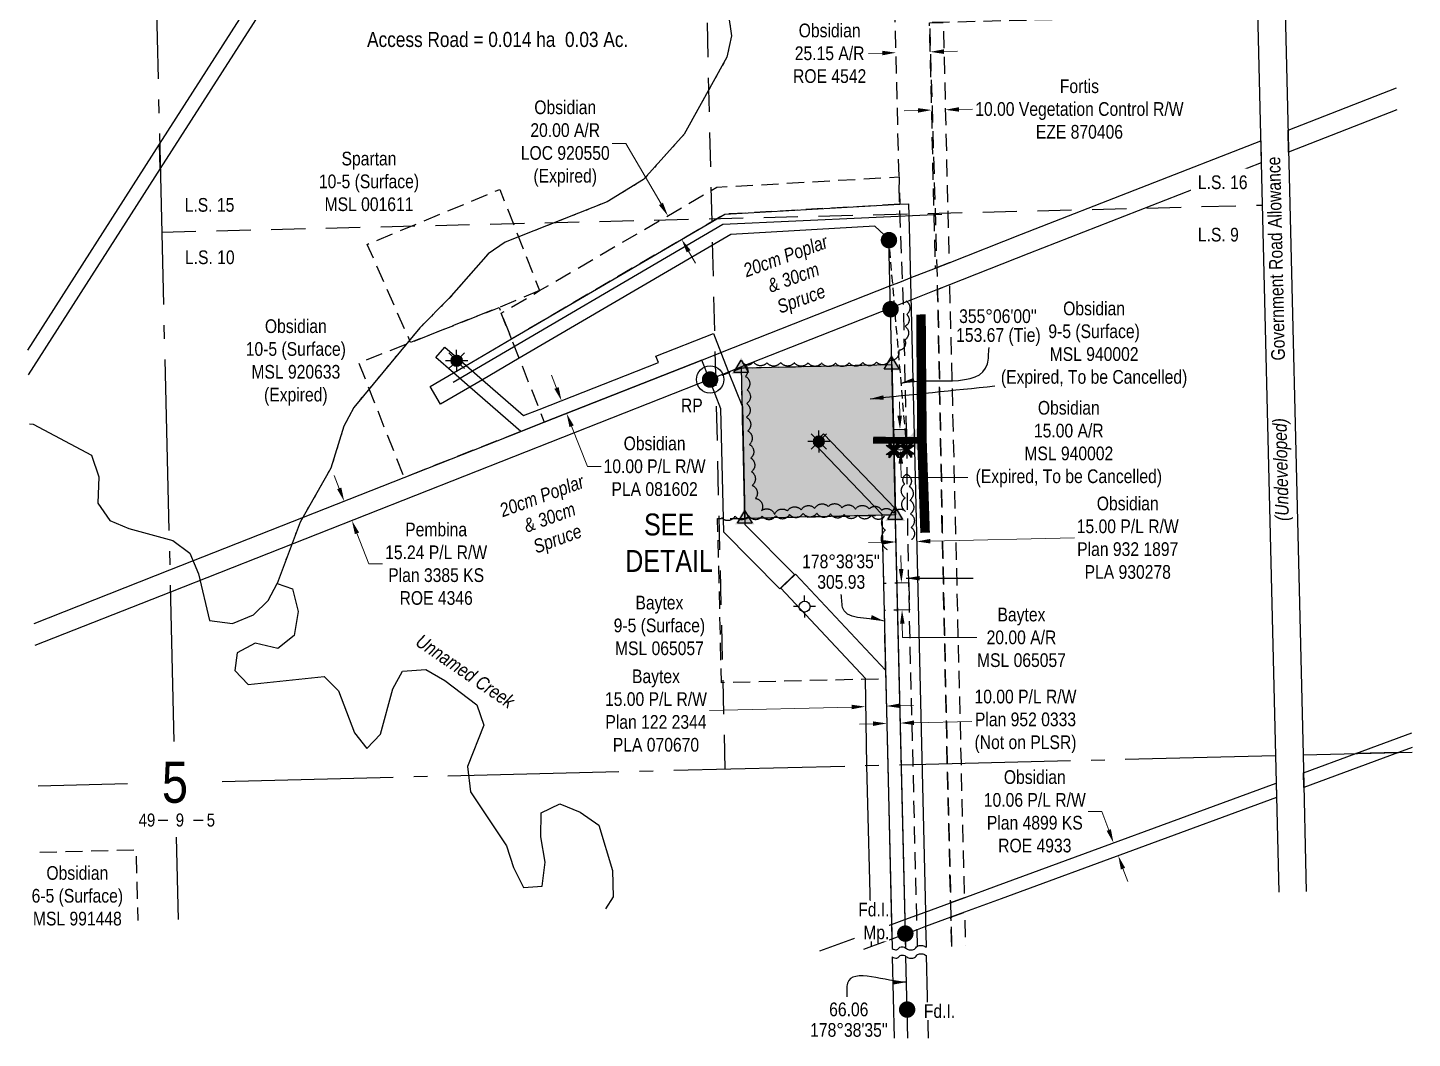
# Model space of a CAD drawing. Extents: x 613453 to 615698, y 5894735 to 5897268.
# Drawn here: x 614687 to 615698, y 5895682 to 5896420 of the extents above; entities that cross this region are included whole.
import ezdxf
from ezdxf.enums import TextEntityAlignment as Align

# ---------------------------------------------------------------- set-up
doc = ezdxf.new("R2010")
doc.units = 0
doc.header["$LTSCALE"] = 5
doc.header["$PDMODE"] = 34
doc.header["$PDSIZE"] = 0.03
for name, pattern in [('0', [1, 1, 0]), ('foc-ACCESSROAD', [3.75, 2.5, -1.25]), ('foc-FLOWLINE', [3.75, 2.5, -1.25]), ('foc-LSD', [8, 5, -3]), ('foc-QUARTERLINE', [33, 25, -3, 2, -3]), ('foc-TIELINE', [1.875, 1.25, -0.625]), ('foc-WHEELTRACKS', [2, 0.4, -1.6])]:
    doc.linetypes.add(name, pattern=pattern)
doc.layers.get('Defpoints').update_dxf_attribs({"color": 9})
for name, color, linetype in [('10', 1, 'Continuous'), ('35', 37, 'Continuous'), ('9', 3, 'Continuous'), ('AS-POWER', 104, 'foc-POWER'), ('AS-ROADS', 254, 'Continuous'), ('C-AR', 13, 'foc-ACCESSROAD'), ('C-RW', 13, 'Continuous'), ('C-WS', 13, 'foc-ACCESSROAD'), ('C-WS-S', 8, 'Continuous'), ('DETAIL-T', 7, 'Continuous'), ('F-EZE', 190, 'foc-FLOWLINE'), ('F-RW', 190, 'Continuous'), ('F-WS', 190, 'foc-ACCESSROAD'), ('F-WS-S', 8, 'Continuous'), ('L-AREAREQUIRED', 7, 'Continuous'), ('L-BD', 7, 'Continuous'), ('L-MON', 1, 'Continuous'), ('L-QSEC', 8, 'foc-QUARTERLINE'), ('L-ROAD-T', 7, 'Continuous'), ('L-SEC', 7, 'Continuous'), ('L-SECLBL', 7, 'Continuous'), ('L-SECTION-LSD', 7, 'foc-LSD'), ('L-TIE', 7, 'foc-TIELINE'), ('P-PROPOSED', 10, 'Continuous'), ('P-PROPOSED-H', 21, 'Continuous'), ('T-BUSH', 110, '0'), ('T-BUSH-T', 110, 'Continuous'), ('T-WATER', 160, 'Continuous'), ('T-WATER-P3', 160, 'foc-WHEELTRACKS')]:
    doc.layers.add(name, color=color, linetype=linetype)
for name, color, linetype, lineweight in [('C-AR-T', 13, 'Continuous', 9), ('C-RW-T', 13, 'Continuous', 9), ('C-WS-T', 13, 'Continuous', 9), ('F-AR-T', 190, 'Continuous', 9), ('F-EZE-T', 190, 'Continuous', 9), ('F-RW-T', 190, 'Continuous', 9), ('F-WS-T', 190, 'Continuous', 9), ('T-TEXT', 48, 'Continuous', 18)]:
    doc.layers.add(name, color=color, linetype=linetype, lineweight=lineweight)
doc.styles.add('100L', font='ARIALN.TTF', dxfattribs={"height": 11})
doc.styles.add('80', font='ARIALN.TTF', dxfattribs={"height": 10})
doc.styles.add('80CG', font='ARIALN.TTF', dxfattribs={"height": 10})
doc.styles.add('80L', font='ARIALN.TTF', dxfattribs={"height": 10})
doc.styles.add('80LS', font='ARIALNI.TTF', dxfattribs={"height": 10})
doc.styles.add('foc-LtypeFont', font='ARIALN.TTF', dxfattribs={"height": 7.35})
doc.styles.add('SIMPLEX', font='ARIALN.TTF')
doc.linetypes.add('foc-POWER', pattern='A,6,-1,["P",foc-LtypeFont,S=0.2,R=0,X=-0.625,Y=-0.75],-1.24,4', length=12.24)
doc.linetypes.add('foc-TOPO-flowdirection-NOLINE', pattern='A,0,[">",foc-LtypeFont,S=0.3,R=0,X=0,Y=-0.945],-20,[">",foc-LtypeFont,S=0.3,R=0,X=0,Y=-0.945],0', length=20)
doc.dimstyles.new('Compass 5 000', dxfattribs={"dimscale": 5, "dimtxt": 9, "dimasz": 2, "dimexe": 0.2, "dimexo": 0.0625, "dimgap": 0.5, "dimtad": 0, "dimtih": 1, "dimtoh": 1, "dimzin": 0, "dimdsep": 46, "dimtxsty": '80CG', "dimcen": 0.1, "dimse1": 1, "dimse2": 1, "dimclrd": 256, "dimclrt": 256, "dimaunit": 1, "dimadec": 4, "dimazin": 0, "dimtfac": 0.06, "dimtofl": 0, "dimtmove": 0, "dimatfit": 1, "dimfxl": 0.2, "dimtolj": 1, "dimtzin": 0, "dimlwd": -1, "dimarcsym": 0})

# ---------------------------------------------------------------- blocks, each defined once
blk = doc.blocks.new('L-SECLBL')
at = {"layer": '9', "color": 7}
for p, q in [((-5.1, -27.8), (-12.3, -27.8)), ((20.7, -27.8), (13.5, -27.8))]:
    blk.add_line(p, q, dxfattribs=at)
at = {"layer": '10', "color": 2, "style": 'SIMPLEX'}
blk.add_attdef('SEC', text='', height=30, dxfattribs=at).set_placement((0, 0), align=Align.MIDDLE)
at = {"layer": '10', "color": 5, "style": '80L'}
blk.add_attdef('TWP', text='', height=9.5, dxfattribs=at).set_placement((-14.4, -27.4), align=Align.MIDDLE_RIGHT)
blk.add_attdef('RGE', text='', height=9.5, dxfattribs=at).set_placement((3.6, -27.4), align=Align.MIDDLE_CENTER)
blk.add_attdef('MER', text='', height=9.5, dxfattribs=at).set_placement((23.2, -27.4), align=Align.MIDDLE_LEFT)
blk = doc.blocks.new('*U438')
at = {"layer": '35', "color": 3}
blk.add_circle((0, 0), 10, dxfattribs=at)
at = {"layer": '35', "color": 3, "style": '80'}
blk.add_attdef('RP_001', (-21.3, -23.9), '', height=10, dxfattribs=at)
blk = doc.blocks.new('*D421')
at = {"layer": 'C-AR-T', "transparency": 16777216}
for p, q in [((615123.6, 5896335.8), (615113.6, 5896335.8)), ((615149.4, 5896291.8), (615123.6, 5896335.8)), ((615169.5, 5896257.2), (615174.6, 5896248.6))]:
    blk.add_line(p, q, dxfattribs=at)
for points in [[(615150.8, 5896292.6), (615147.9, 5896290.9), (615154.4, 5896283.1)], [(615171, 5896258), (615168.1, 5896256.4), (615164.5, 5896265.8)]]:
    blk.add_solid(points, dxfattribs=at)
at = {"layer": 'Defpoints', "color": 0, "transparency": 16777216}
for p in [(615152.9, 5896282.3), (615154.4, 5896283.1), (615163, 5896265)]:
    blk.add_point(p, dxfattribs=at)
at = {"layer": 'C-AR-T', "transparency": 16777216, "insert": (615079.4, 5896335.8), "char_height": 10, "attachment_point": 5, "style": '80CG'}
blk.add_mtext('\\A1;Obsidian\\P20.00 A/R\\PLOC 920550\\P(Expired)', dxfattribs=at)
blk = doc.blocks.new('GABD')
for p, q in [((-0.81, 0), (-1.62, 0)), ((0, 0.81), (0, 1.62)), ((1.62, 0), (0.81, 0)), ((0, -0.81), (0, -1.62))]:
    blk.add_line(p, q)
blk.add_circle((0, 0), 0.8)
blk = doc.blocks.new('GAS')
h = blk.add_hatch(color=255)
h.dxf.hatch_style = 1
edge = h.paths.add_edge_path()
edge.add_arc((0, 0), 0.9, 0, 360)
for p, q in [((-0.81, 0), (-1.62, 0)), ((-0.57, 0.57), (-1.14, 1.14)), ((0, 0.81), (0, 1.62)), ((0.57, 0.57), (1.14, 1.14)), ((1.62, 0), (0.81, 0)), ((-0.57, -0.57), (-1.14, -1.14)), ((0, -0.81), (0, -1.62)), ((1.14, -1.14), (0.57, -0.57))]:
    blk.add_line(p, q)
blk.add_circle((0, 0), 0.8)
blk = doc.blocks.new('*D423')
at = {"layer": 'Defpoints', "color": 0, "transparency": 16777216}
for p in [(615357.1, 5896360.5), (615347.3, 5896352.2), (615357.3, 5896352.5)]:
    blk.add_point(p, dxfattribs=at)
at = {"layer": 'F-EZE-T', "transparency": 16777216}
for p, q in [((615337.1, 5896360), (615327.1, 5896359.8)), ((615367.1, 5896360.7), (615377.1, 5896361))]:
    blk.add_line(p, q, dxfattribs=at)
for points in [[(615337.1, 5896361.7), (615337.2, 5896358.4), (615347.1, 5896360.3)], [(615367.1, 5896362.4), (615367.2, 5896359.1), (615357.1, 5896360.5)]]:
    blk.add_solid(points, dxfattribs=at)
at = {"layer": 'F-EZE-T', "transparency": 16777216, "insert": (615455.1, 5896361), "char_height": 10, "attachment_point": 5, "style": '80CG'}
blk.add_mtext('\\A1;Fortis\\P10.00 Vegetation Control R/W\\PEZE 870406', dxfattribs=at)
blk = doc.blocks.new('*D425')
at = {"layer": 'Defpoints', "color": 0, "transparency": 16777216}
for p in [(615298.7, 5895924.6), (615299.1, 5895907.4), (615314.4, 5895907.8)]:
    blk.add_point(p, dxfattribs=at)
at = {"layer": 'F-RW-T', "transparency": 16777216}
for p, q in [((615288.7, 5895924.3), (615184.7, 5895921.7)), ((615324, 5895925.2), (615333.9, 5895925.5))]:
    blk.add_line(p, q, dxfattribs=at)
for points in [[(615288.6, 5895926), (615288.7, 5895922.7), (615298.7, 5895924.6)], [(615323.9, 5895926.9), (615324, 5895923.6), (615314, 5895925)]]:
    blk.add_solid(points, dxfattribs=at)
at = {"layer": 'F-RW-T', "transparency": 16777216, "insert": (615145.7, 5895921.7), "char_height": 10, "attachment_point": 5, "style": '80CG'}
blk.add_mtext('\\A1;Baytex\\P15.00 P/L R/W\\PPlan 122 2344\\PPLA 070670', dxfattribs=at)
blk = doc.blocks.new('*D427')
at = {"layer": 'C-RW-T', "transparency": 16777216}
for p, q in [((615073, 5896157.3), (615069.4, 5896166.6)), ((615084, 5896129.4), (615095.6, 5896100.1)), ((615095.6, 5896100.1), (615105.6, 5896100.1))]:
    blk.add_line(p, q, dxfattribs=at)
for points in [[(615074.6, 5896158), (615071.5, 5896156.7), (615076.7, 5896148)], [(615085.6, 5896130), (615082.5, 5896128.8), (615080.4, 5896138.7)]]:
    blk.add_solid(points, dxfattribs=at)
at = {"layer": 'Defpoints', "color": 0, "transparency": 16777216}
for p in [(615107.9, 5896160.3), (615111.5, 5896151), (615080.4, 5896138.7)]:
    blk.add_point(p, dxfattribs=at)
at = {"layer": 'C-RW-T', "transparency": 16777216, "insert": (615144.7, 5896100.1), "char_height": 10, "attachment_point": 5, "style": '80CG'}
blk.add_mtext('\\A1;Obsidian\\P10.00 P/L R/W\\PPLA 081602', dxfattribs=at)
blk = doc.blocks.new('*D428')
at = {"layer": 'Defpoints', "color": 0, "transparency": 16777216}
for p in [(614923.5, 5896060.5), (614865.1, 5896053.9), (614870.7, 5896039.7)]:
    blk.add_point(p, dxfattribs=at)
at = {"layer": 'F-RW-T', "transparency": 16777216}
for p, q in [((614914.3, 5896084), (614910.6, 5896093.3)), ((614927.2, 5896051.2), (614936, 5896028.9)), ((614936, 5896028.9), (614946, 5896028.9))]:
    blk.add_line(p, q, dxfattribs=at)
for points in [[(614915.8, 5896084.6), (614912.7, 5896083.4), (614917.9, 5896074.7)], [(614928.8, 5896051.8), (614925.7, 5896050.6), (614923.5, 5896060.5)]]:
    blk.add_solid(points, dxfattribs=at)
at = {"layer": 'F-RW-T', "transparency": 16777216, "insert": (614985.1, 5896028.9), "char_height": 10, "attachment_point": 5, "style": '80CG'}
blk.add_mtext('\\A1;Pembina\\P15.24 P/L R/W\\PPlan 3385 KS\\PROE 4346', dxfattribs=at)
blk = doc.blocks.new('*D429')
at = {"layer": 'C-WS-T', "transparency": 16777216}
for p, q in [((615311.1, 5896401.9), (615301.1, 5896401.7)), ((615356.1, 5896403), (615366.1, 5896403.3))]:
    blk.add_line(p, q, dxfattribs=at)
for points in [[(615311.1, 5896403.6), (615311.2, 5896400.3), (615321.1, 5896402.2)], [(615356.1, 5896404.7), (615356.2, 5896401.3), (615346.1, 5896402.8)]]:
    blk.add_solid(points, dxfattribs=at)
at = {"layer": 'Defpoints', "color": 0, "transparency": 16777216}
for p in [(615321.1, 5896403.7), (615321.1, 5896402.2), (615346.1, 5896404.3)]:
    blk.add_point(p, dxfattribs=at)
at = {"layer": 'C-WS-T', "transparency": 16777216, "insert": (615272.6, 5896401.7), "char_height": 10, "attachment_point": 5, "style": '80CG'}
blk.add_mtext('\\A1;Obsidian\\P25.15 A/R\\PROE 4542', dxfattribs=at)
blk = doc.blocks.new('*D430')
at = {"layer": 'C-WS-T', "transparency": 16777216}
for p, q in [((615471.5, 5895848.1), (615461.5, 5895848.1)), ((615476.6, 5895834.5), (615471.5, 5895848.1)), ((615486.9, 5895806.3), (615490.4, 5895796.9))]:
    blk.add_line(p, q, dxfattribs=at)
for points in [[(615478.1, 5895835.1), (615475, 5895833.9), (615480, 5895825.1)], [(615488.5, 5895806.9), (615485.4, 5895805.7), (615483.5, 5895815.7)]]:
    blk.add_solid(points, dxfattribs=at)
at = {"layer": 'Defpoints', "color": 0, "transparency": 16777216}
for p in [(615480, 5895825.1), (615493.2, 5895830), (615496.7, 5895820.6)]:
    blk.add_point(p, dxfattribs=at)
at = {"layer": 'C-WS-T', "transparency": 16777216, "insert": (615422.5, 5895848.1), "char_height": 10, "attachment_point": 5, "style": '80CG'}
blk.add_mtext('\\A1;Obsidian\\P10.06 P/L R/W\\PPlan 4899 KS\\PROE 4933', dxfattribs=at)
blk = doc.blocks.new('*D434')
at = {"layer": 'C-RW-T', "transparency": 16777216}
for p, q in [((615311.1, 5896044.6), (615301.1, 5896044.4)), ((615346.1, 5896045.4), (615451.4, 5896047.9))]:
    blk.add_line(p, q, dxfattribs=at)
for points in [[(615311.1, 5896046.3), (615311.1, 5896042.9), (615321.1, 5896044.9)], [(615346.1, 5896047.1), (615346.1, 5896043.8), (615336.1, 5896045.2)]]:
    blk.add_solid(points, dxfattribs=at)
at = {"layer": 'Defpoints', "color": 0, "transparency": 16777216}
for p in [(615321.1, 5896045.2), (615336.1, 5896045.6), (615336.1, 5896045.2)]:
    blk.add_point(p, dxfattribs=at)
at = {"layer": 'C-RW-T', "transparency": 16777216, "insert": (615490.4, 5896047.9), "char_height": 10, "attachment_point": 5, "style": '80CG'}
blk.add_mtext('\\A1;Obsidian\\P15.00 P/L R/W\\PPlan 932 1897\\PPLA 930278', dxfattribs=at)
blk = doc.blocks.new('*D435')
at = {"layer": 'C-RW-T', "transparency": 16777216}
for p, q in [((615334.3, 5895912.8), (615376.6, 5895913.8)), ((615304.4, 5895912.1), (615294.4, 5895911.9))]:
    blk.add_line(p, q, dxfattribs=at)
for points in [[(615304.3, 5895913.8), (615304.4, 5895910.5), (615314.4, 5895912.4)], [(615334.2, 5895914.5), (615334.3, 5895911.2), (615324.3, 5895912.6)]]:
    blk.add_solid(points, dxfattribs=at)
at = {"layer": 'Defpoints', "color": 0, "transparency": 16777216}
for p in [(615314.5, 5895906.2), (615324.3, 5895912.6), (615324.4, 5895906.4)]:
    blk.add_point(p, dxfattribs=at)
at = {"layer": 'C-RW-T', "transparency": 16777216, "insert": (615415.7, 5895913.8), "char_height": 10, "attachment_point": 5, "style": '80CG'}
blk.add_mtext('\\A1;10.00 P/L R/W\\PPlan 952 0333\\P(Not on PLSR)', dxfattribs=at)
blk = doc.blocks.new('fdia')
at = {"color": 255, "const_width": 1}
blk.add_lwpolyline([(-0.5, 0, 1), (0.5, 0, 1)], format="xyb", close=True, dxfattribs=at)
blk = doc.blocks.new('Fdiaa')
blk.add_blockref('fdia', (0, 0))
blk = doc.blocks.new('fdib')
at = {"color": 1, "const_width": 1.6}
blk.add_lwpolyline([(-0.4, 0, 1), (0.4, 0, 1)], format="xyb", close=True, dxfattribs=at)
at = {"color": 1}
blk.add_circle((0, 0), 0.8, dxfattribs=at)
blk = doc.blocks.new('Fdibb')
blk.add_blockref('fdib', (0, 0))
blk = doc.blocks.new('fdicc')
for name in ['Fdibb', 'Fdiaa']:
    blk.add_blockref(name, (0, 0))
blk = doc.blocks.new('FDI')
blk.add_blockref('fdicc', (0, 0))
blk = doc.blocks.new('TRIA')
blk.add_hatch(color=255).paths.add_polyline_path([(-0.04, 1.52), (-1.47, -0.87), (1.39, -0.87)])
blk = doc.blocks.new('TRIAA')
blk.add_blockref('TRIA', (0, 0))
blk = doc.blocks.new('TRIB')
at = {"color": 1}
blk.add_lwpolyline([(-1.12, -0.67), (-0.04, 1.13), (1.04, -0.67)], close=True, dxfattribs=at)
blk = doc.blocks.new('TRIBB')
blk.add_blockref('TRIB', (0, 0))
blk = doc.blocks.new('TRICC')
for name in ['TRIAA', 'TRIBB']:
    blk.add_blockref(name, (0, 0))
blk = doc.blocks.new('plspike')
blk.add_blockref('TRICC', (0, 0))
blk = doc.blocks.new('TEMP')
h = blk.add_hatch(color=255)
h.dxf.hatch_style = 1
h.paths.add_polyline_path([(0, 0.25), (-0.67, 1.15), (-0.67, 0.67), (-1.15, 0.67), (-0.25, 0), (-1.15, -0.67), (-0.67, -0.67), (-0.67, -1.15), (0, -0.25), (0.67, -1.15), (0.67, -0.67), (1.15, -0.67), (0.25, 0), (1.15, 0.67), (0.67, 0.67), (0.67, 1.15)])
h.paths.add_polyline_path([(0.57, 0.85), (0.57, 0.57), (0.85, 0.57), (0.08, 0), (0.85, -0.57), (0.57, -0.57), (0.57, -0.85), (0, -0.08), (-0.57, -0.85), (-0.57, -0.57), (-0.85, -0.57), (-0.08, 0), (-0.85, 0.57), (-0.57, 0.57), (-0.57, 0.85), (0, 0.08)], flags=16)
h = blk.add_hatch(color=1)
h.dxf.hatch_style = 1
h.paths.add_polyline_path([(0, 0.08), (-0.57, 0.85), (-0.57, 0.57), (-0.85, 0.57), (-0.08, 0), (-0.85, -0.57), (-0.57, -0.57), (-0.57, -0.85), (0, -0.08), (0.57, -0.85), (0.57, -0.57), (0.85, -0.57), (0.08, 0), (0.85, 0.57), (0.57, 0.57), (0.57, 0.85)])
at = {"color": 1}
for p, q in [((-0.08, 0), (0.08, 0)), ((0, 0.08), (0, -0.08))]:
    blk.add_line(p, q, dxfattribs=at)
at = {"color": 255, "flags": 128}
blk.add_lwpolyline([(-0.25, 0), (-1.15, 0.67), (-0.67, 0.67), (-0.67, 1.15), (0, 0.25), (0.67, 1.15), (0.67, 0.67), (1.15, 0.67), (0.25, 0), (1.15, -0.67), (0.67, -0.67), (0.67, -1.15), (0, -0.25), (-0.67, -1.15), (-0.67, -0.67), (-1.15, -0.67)], close=True, dxfattribs=at)
at = {"color": 1, "flags": 128}
blk.add_lwpolyline([(-0.08, 0), (-0.85, 0.57), (-0.57, 0.57), (-0.57, 0.85), (0, 0.08), (0.57, 0.85), (0.57, 0.57), (0.85, 0.57), (0.08, 0), (0.85, -0.57), (0.57, -0.57), (0.57, -0.85), (0, -0.08), (-0.57, -0.85), (-0.57, -0.57), (-0.85, -0.57)], close=True, dxfattribs=at)

msp = doc.modelspace()

# ---------------------------------------------------------------- hatches: boundary and pattern name
at = {"layer": 'AS-ROADS'}
h = msp.add_hatch(color=256, dxfattribs=at)
h.dxf.hatch_style = 1
h.paths.add_polyline_path([(615329.116, 5896116.224), (615332.674, 5896115.324), (615336.184, 5896112.64), (615337.604, 5896110.5), (615337.457, 5896129.27), (615334.887, 5896126.23), (615331.943, 5896122.523), (615328.066, 5896121.397), (615326.949, 5896119.782), (615325.892, 5896117.21)])
at = {"layer": 'P-PROPOSED-H'}
h = msp.add_hatch(color=256, dxfattribs=at)
h.dxf.hatch_style = 1
h.paths.add_polyline_path([(615208.159, 5896171.92), (615318.088, 5896174.517), (615319.386, 5896119.553), (615320.685, 5896064.588), (615210.756, 5896061.992)])
h = msp.add_hatch(color=256, dxfattribs=at)
h.dxf.hatch_style = 1
h.paths.add_polyline_path([(615329.058, 5896112.241), (615319.564, 5896112.016), (615319.21, 5896127.007), (615328.704, 5896127.231)])

# ---------------------------------------------------------------- linework, layer by layer
at = {"layer": 'AS-POWER', "flags": 128}
msp.add_lwpolyline([(614997.456, 5896161.582), (615194.491, 5896277.059), (615354.656, 5896284.372)], dxfattribs=at)
at = {"layer": 'AS-ROADS', "flags": 128}
for points, const_width in [([(615342.362, 5896051.625), (615340.04, 5896119.177), (615339.32, 5896210.998)], 6.997), ([(615304.387, 5896119.234), (615322.311, 5896119.067), (615328.225, 5896118.925), (615340.04, 5896119.177)], 4.998)]:
    msp.add_lwpolyline(points, dxfattribs=dict(at, const_width=const_width))
at = {"layer": 'C-AR', "flags": 128}
msp.add_lwpolyline([(615323.773, 5896291.489), (615196.005, 5896284.239), (615040.113, 5896193.156), (615032.68, 5896211.991), (615060.715, 5896228.426), (615190.065, 5896303.946), (615323.292, 5896311.505), (615323.773, 5896291.489)], close=True, dxfattribs=at)
at = {"layer": 'C-RW'}
for p, q in [((615328.156, 5895748.315), (615327.907, 5895758.854)), ((615329.713, 5895682.386), (615328.3, 5895742.23))]:
    msp.add_line(p, q, dxfattribs=at)
for points in [[(614686.649, 5896184.991), (614783.068, 5896335.504), (614983.394, 5896648.222), (614989.907, 5896658.39), (614998.452, 5896671.727), (614999.332, 5896673.101), (615002.868, 5896678.621), (615011.452, 5896692.064), (615012.322, 5896693.427), (615023.174, 5896710.423), (615067.763, 5896780.257)], [(615079.883, 5896780.555), (615031.643, 5896705.005), (615024.439, 5896693.725), (615023.568, 5896692.361), (615014.984, 5896678.917), (615011.433, 5896673.386), (615010.562, 5896672.024), (615002.034, 5896658.685), (614995.521, 5896648.518), (614783.499, 5896317.539), (614687.08, 5896167.024)], [(614686.649, 5896184.991), (614783.068, 5896335.504), (614783.499, 5896317.539), (614687.08, 5896167.024)], [(615328.156, 5895748.315), (615327.87, 5895758.467), (615327.665, 5895769.104), (615315.943, 5896265.305), (615315.88, 5896266.023), (615305.671, 5896275.444), (615200.454, 5896269.474), (615045.682, 5896179.044), (615018.853, 5896163.369), (615009.734, 5896158.041), (614988.236, 5896145.481), (614980.672, 5896158.427), (614997.802, 5896168.435), (615006.921, 5896173.763), (615040.113, 5896193.155), (615196.005, 5896284.239), (615323.773, 5896291.489), (615330.268, 5896291.858), (615330.933, 5896265.659), (615342.534, 5895774.573), (615342.74, 5895763.935), (615342.86, 5895758.868), (615343.097, 5895748.821)], [(615328.156, 5895748.315), (615320.571, 5896069.402), (615268.224, 5896123.906), (615261.015, 5896116.982), (615310.669, 5896065.281), (615318.165, 5895747.977)], [(615698.251, 5895894.773), (615688.295, 5895891.102), (615657.169, 5895890.339), (615697.997, 5895905.395)], [(615265.355, 5895746.19), (615302.867, 5895759.985), (615313.543, 5895763.911), (615317.752, 5895765.46), (615327.619, 5895769.088), (615336.222, 5895772.251), (615342.489, 5895774.556), (615361.026, 5895781.37), (615370.938, 5895785.018), (615394.499, 5895793.682), (615598.845, 5895868.828), (615599.1, 5895858.209), (615397.928, 5895784.23), (615371.192, 5895774.398), (615361.271, 5895770.749), (615342.74, 5895763.935), (615336.477, 5895761.631), (615327.87, 5895758.467), (615318.003, 5895754.839), (615313.797, 5895753.292), (615303.137, 5895749.372), (615297.438, 5895747.276)], [(615318.309, 5895741.892), (615319.714, 5895682.386)], [(615343.241, 5895742.735), (615344.668, 5895682.386)]]:
    msp.add_lwpolyline(points, dxfattribs=at)
for points in [[(614995.521, 5896648.518), (614783.499, 5896317.539), (614783.068, 5896335.504), (614983.394, 5896648.222), (614989.907, 5896658.39), (614998.452, 5896671.727), (614999.332, 5896673.101), (615002.868, 5896678.621), (615014.984, 5896678.917), (615011.433, 5896673.386), (615010.562, 5896672.024), (615002.034, 5896658.685), (614995.521, 5896648.518)], [(615193.137, 5896183.136), (615198.721, 5896168.962), (615208.83, 5896143.522), (615210.756, 5896061.992), (615210.751, 5896057.715), (615246.804, 5896021.115), (615236.111, 5896010.581), (615195.33, 5896051.98), (615195.091, 5896062.079), (615193.198, 5896142.031), (615184.757, 5896163.458), (615179.174, 5896177.632), (615064.116, 5896132.327), (615046.995, 5896125.58), (615009.734, 5896158.041), (614997.802, 5896168.435), (614984.888, 5896179.686), (614991.462, 5896187.231), (615006.921, 5896173.763), (615018.853, 5896163.369), (615048.985, 5896137.118), (615060.446, 5896141.631), (615147.557, 5896175.936), (615145.727, 5896180.592), (615187.638, 5896197.097), (615193.137, 5896183.136)], [(615619.039, 5895865.561), (615618.784, 5895876.184), (615657.169, 5895890.339), (615688.295, 5895891.102), (615619.039, 5895865.561)]]:
    msp.add_lwpolyline(points, close=True, dxfattribs=at)
for points in [[(615318.309, 5895741.892, 0.09819619), (615320.032, 5895741.052, 0.11502491), (615321.673, 5895741.005, 0.18910183), (615323.304, 5895742.061, -0.18910183), (615324.936, 5895743.116, -0.11502491), (615326.577, 5895743.069, -0.09819619), (615328.3, 5895742.23)], [(615328.156, 5895748.315, 0.09819619), (615330.733, 5895747.06, 0.11502491), (615333.187, 5895746.99, 0.18910183), (615335.627, 5895748.568, -0.18910183), (615338.066, 5895750.147, -0.11502491), (615340.521, 5895750.077, -0.09819619), (615343.097, 5895748.821)], [(615328.3, 5895742.23, 0.09819619), (615330.876, 5895740.974, 0.11502491), (615333.331, 5895740.904, 0.18910183), (615335.771, 5895742.483, -0.18910183), (615338.21, 5895744.061, -0.11502491), (615340.665, 5895743.991, -0.09820011), (615343.241, 5895742.735)]]:
    msp.add_lwpolyline(points, format="xyb", dxfattribs=at)
at = {"layer": 'C-WS', "flags": 128}
for points in [[(615336.766, 5895749.632), (615336.477, 5895761.631), (615336.222, 5895772.251), (615333.568, 5895882.396), (615330.85, 5895995.252), (615330.373, 5896015.201), (615329.794, 5896051.385), (615329.058, 5896112.241), (615328.704, 5896127.231), (615326.752, 5896210.758), (615323.773, 5896291.489), (615323.292, 5896311.505), (615320.616, 5896423.498), (615319.727, 5896460.577), (615317.566, 5896550.756), (615323.608, 5896550.901), (615343.479, 5896551.378), (615355.787, 5896551.672), (615444.824, 5896553.806), (615447.873, 5896426.548), (615355.616, 5896424.337), (615345.613, 5896424.097), (615351.888, 5896211.238), (615354.93, 5896051.865), (615358.581, 5895883.009), (615361.026, 5895781.37), (615361.271, 5895770.749), (615361.782, 5895749.453)], [(614695.444, 5895818.311), (614765.706, 5895820.112), (614767.01, 5895768.507)]]:
    msp.add_lwpolyline(points, dxfattribs=at)
for points in [[(615046.995, 5896125.58), (614961.735, 5896091.948), (614928.681, 5896175.696), (614966.458, 5896190.606), (615031.059, 5896216.1), (615032.68, 5896211.991), (615040.113, 5896193.156), (615045.682, 5896179.044), (615060.446, 5896141.631), (615064.116, 5896132.327), (615046.995, 5896125.58)], [(615328.704, 5896127.231), (615329.058, 5896112.241), (615319.564, 5896112.016), (615320.685, 5896064.588), (615210.756, 5896061.992), (615208.159, 5896171.92), (615318.088, 5896174.517), (615319.21, 5896127.007), (615328.704, 5896127.231)]]:
    msp.add_lwpolyline(points, close=True, dxfattribs=at)
at = {"layer": 'C-WS-T'}
msp.add_line((615323.773, 5896137.127), (615323.537, 5896147.121), dxfattribs=at)
msp.add_lwpolyline([(615324.6, 5896102.136), (615324.843, 5896091.879), (615373.461, 5896091.879)], dxfattribs=at)
for points in [[(615325.439, 5896137.167), (615322.108, 5896137.088), (615324.009, 5896127.134)], [(615326.266, 5896102.176), (615322.935, 5896102.097), (615324.364, 5896112.13)]]:
    msp.add_solid(points, dxfattribs=at)
at = {"layer": 'F-AR-T'}
msp.add_line((615324.837, 5896025.088), (615324.62, 5896035.081), dxfattribs=at)
msp.add_lwpolyline([(615325.704, 5895985.141), (615325.922, 5895975.148), (615380.217, 5895975.148)], dxfattribs=at)
for points in [[(615326.503, 5896025.124), (615323.171, 5896025.051), (615325.054, 5896015.094)], [(615327.37, 5895985.178), (615324.039, 5895985.105), (615325.487, 5895995.135)]]:
    msp.add_solid(points, dxfattribs=at)
at = {"layer": 'F-EZE', "flags": 128}
for points in [[(615359.822, 5896248.844), (615349.907, 5896244.936), (615345.613, 5896424.097), (615355.616, 5896424.337), (615359.822, 5896248.844)], [(615370.938, 5895785.018), (615361.024, 5895781.37), (615358.581, 5895883.01), (615354.93, 5896051.865), (615351.888, 5896211.238), (615351.36, 5896229.135), (615360.211, 5896232.622), (615368.584, 5895883.255), (615370.938, 5895785.018)]]:
    msp.add_lwpolyline(points, close=True, dxfattribs=at)
msp.add_lwpolyline([(615361.782, 5895749.453), (615361.271, 5895770.749), (615371.192, 5895774.398), (615371.783, 5895749.792)], dxfattribs=at)
at = {"layer": 'F-RW'}
for points in [[(615687.093, 5896360.344), (615607.92, 5896329.48), (615607.532, 5896345.678), (615686.705, 5896376.54)], [(614691.437, 5895985.391), (614790.528, 5896024.449), (614961.735, 5896091.948), (615046.995, 5896125.58), (615064.116, 5896132.327), (615179.174, 5896177.632), (615193.137, 5896183.136), (615316.688, 5896231.842), (615325.116, 5896235.169), (615331.548, 5896237.699), (615349.907, 5896244.936), (615359.822, 5896248.844), (615412.691, 5896269.682), (615587.603, 5896337.911), (615587.991, 5896321.71), (615418.253, 5896255.5), (615360.211, 5896232.622), (615350.295, 5896228.715), (615331.931, 5896221.476), (615325.499, 5896218.94), (615317.071, 5896215.618), (615207.465, 5896172.418), (615198.721, 5896168.962), (615184.757, 5896163.458), (614790.917, 5896008.228), (614691.826, 5895969.17)]]:
    msp.add_lwpolyline(points, dxfattribs=at)
msp.add_lwpolyline([(615313.797, 5895753.292), (615303.137, 5895749.372), (615302.867, 5895759.985), (615299.768, 5895881.568), (615298.739, 5895945.136), (615236.895, 5896011.015), (615247.765, 5896021.233), (615313.484, 5895951.292), (615315.01, 5895881.941), (615317.752, 5895765.46), (615318.003, 5895754.839), (615313.797, 5895753.292)], close=True, dxfattribs=at)
at = {"layer": 'F-WS', "flags": 128}
for points in [[(615060.715, 5896228.426), (615031.059, 5896216.1), (614966.458, 5896190.606), (614934.686, 5896262.218), (615031.563, 5896302.319), (615060.715, 5896228.426)], [(615330.373, 5896015.201), (615330.85, 5895995.252), (615322.281, 5895995.066), (615312.341, 5895994.85), (615313.511, 5895944.874), (615292.683, 5895944.388), (615193.587, 5895942.074), (615190.768, 5896061.977), (615195.091, 5896062.079), (615210.756, 5896061.992), (615310.714, 5896064.353), (615311.873, 5896014.837), (615321.809, 5896015.032), (615330.373, 5896015.201)]]:
    msp.add_lwpolyline(points, close=True, dxfattribs=at)
at = {"layer": 'L-QSEC'}
for p, q in [((614774.972, 5896673.043), (614793.532, 5895899.195)), ((614828.76, 5895870.048), (615598.364, 5895888.897)), ((615618.467, 5895889.391), (615698.333, 5895891.353)), ((614694.282, 5895866.754), (614759.498, 5895868.352)), ((614795.211, 5895829.216), (614796.649, 5895769.233))]:
    msp.add_line(p, q, dxfattribs=at)
at = {"layer": 'L-SEC'}
for p, q in [((615579.097, 5896692.772), (615598.364, 5895888.897)), ((615599.201, 5896693.268), (615618.467, 5895889.39)), ((615598.364, 5895888.897), (615600.753, 5895789.187)), ((615618.467, 5895889.39), (615620.858, 5895789.627))]:
    msp.add_line(p, q, dxfattribs=at)
at = {"layer": 'L-SECTION-LSD'}
for p, q in [((615196.308, 5895879.05), (615177.034, 5896682.907)), ((614784.611, 5896271.123), (615588.731, 5896290.834))]:
    msp.add_line(p, q, dxfattribs=at)
at = {"layer": 'L-TIE'}
for p, q in [((615329.058, 5896112.241), (615315.943, 5896265.305)), ((615185.246, 5896163.492), (615208.169, 5896171.921))]:
    msp.add_line(p, q, dxfattribs=at)
at = {"layer": 'P-PROPOSED'}
for points in [[(615208.159, 5896171.92), (615318.088, 5896174.517), (615319.386, 5896119.553), (615320.685, 5896064.588), (615210.756, 5896061.992)], [(615329.058, 5896112.241), (615319.564, 5896112.016), (615319.21, 5896127.007), (615328.704, 5896127.231)]]:
    msp.add_lwpolyline(points, close=True, dxfattribs=at)
at = {"layer": 'T-BUSH', "flags": 128}
for points in [[(615328.341, 5896221.012, -0.52056705), (615328.925, 5896211.056, -0.52056705), (615327.784, 5896202.355, -0.52056705), (615327.523, 5896192.362, -0.52056705), (615323.118, 5896184.741, -0.52056705), (615316.411, 5896177.328, -0.52056705), (615306.774, 5896176.288, -0.52056705), (615296.781, 5896176.021, -0.52056705), (615286.788, 5896175.755, -0.52056705), (615276.795, 5896175.558, -0.52056705), (615266.799, 5896175.669, -0.52056705), (615256.804, 5896175.781, -0.52056705), (615246.808, 5896175.893, -0.52056705), (615236.812, 5896176.004, -0.52056705), (615226.819, 5896175.795, -0.52056705), (615216.865, 5896176.52, -0.52056705), (615209.084, 5896175.597, -0.52056705), (615211.071, 5896165.8, -0.52056705), (615212.227, 5896155.929, -0.52056705), (615212.019, 5896145.935, -0.52056705), (615211.812, 5896135.941, -0.52056705), (615212.818, 5896126.006, -0.52056705), (615214, 5896116.08, -0.52056705), (615215.067, 5896106.144, -0.52056705), (615215.512, 5896096.158, -0.52056705), (615215.956, 5896086.171, -0.52056705), (615218.347, 5896076.696, -0.52056705), (615222.925, 5896067.846, -0.52056705), (615232.357, 5896064.923, -0.52056705), (615241.821, 5896067.586, -0.52056705), (615251.793, 5896068.29, -0.52056705), (615261.724, 5896069.383, -0.52056705), (615271.626, 5896070.747, -0.52056705), (615281.546, 5896069.713, -0.52056705), (615291.502, 5896068.941, -0.52056705), (615301.484, 5896068.946, -0.52056705), (615310.599, 5896068.102, -0.52056705), (615319.151, 5896065.781, -0.52056705), (615328.101, 5896067.198, -0.52056705), (615327.749, 5896077.188, -0.52056705), (615327.396, 5896087.178, -0.52056705), (615328.902, 5896094.424, -0.52056705), (615330.819, 5896085.454, -0.52056705), (615331.246, 5896075.466, -0.52056705), (615331.674, 5896065.479, -0.52056705), (615332.101, 5896055.492, -0.52056705), (615332.483, 5896046.566, -0.52056705)], [(615193.473, 5896062.866, 0.52056705), (615203.433, 5896063.712, 0.52056705), (615213.402, 5896064.17, 0.52056705), (615223.389, 5896063.738, 0.52056705), (615233.359, 5896064.031, 0.52056705), (615243.315, 5896064.924, 0.52056705), (615253.272, 5896065.817, 0.52056705), (615263.244, 5896065.869, 0.52056705), (615273.227, 5896065.357, 0.52056705), (615283.214, 5896064.919, 0.52056705), (615293.202, 5896064.53, 0.52056705), (615303.198, 5896064.376, 0.52056705), (615312.617, 5896063.612, 0.52056705), (615313.346, 5896053.643, 0.52056705), (615314.607, 5896039.426, 0.52056705)]]:
    msp.add_lwpolyline(points, format="xyb", dxfattribs=at)
at = {"layer": 'T-WATER', "flags": 128}
for points in [[(614687.941, 5896131.141), (614690.561, 5896130.826), (614733.332, 5896108.362), (614738.736, 5896092.556), (614737.808, 5896073.287), (614746.576, 5896060.616), (614760.508, 5896054.71), (614792.813, 5896045.939), (614805.232, 5896036.77), (614811.513, 5896021.525), (614819.589, 5895987.626), (614836.332, 5895985.434), (614851.758, 5895991.661), (614862.475, 5896002.099), (614868.9, 5896014.618)], [(614868.9, 5896014.618), (614880.098, 5896010.534), (614884.273, 5895994.037), (614881.449, 5895976.441), (614869.392, 5895967.035), (614852.896, 5895970.965), (614839.817, 5895963.91), (614837.929, 5895951.049), (614847.643, 5895940.669), (614903.343, 5895946.698), (614913.657, 5895936.156), (614925.448, 5895905.586), (614934.422, 5895894.052), (614944.486, 5895904.412), (614953.345, 5895937.67), (614960.6, 5895950.39), (614977.656, 5895951.78), (614991.355, 5895943.662), (615014.922, 5895926.001), (615020.002, 5895911.138), (615007.956, 5895880.882), (615010.281, 5895862.424), (615036.566, 5895823.042), (615041.616, 5895807.163), (615048.834, 5895792.482), (615062.564, 5895793.539), (615064.792, 5895811.117), (615061.696, 5895829.433), (615061.781, 5895847.009), (615075.407, 5895853.658), (615090.239, 5895847.538), (615104.04, 5895837.991), (615113.996, 5895804.984), (615114.38, 5895785.694), (615108.811, 5895776.878)]]:
    msp.add_lwpolyline(points, dxfattribs=at)
at = {"layer": 'T-WATER', "linetype": 'foc-TOPO-flowdirection-NOLINE', "flags": 128}
for points in [[(614690.561, 5896130.826), (614733.332, 5896108.362), (614738.736, 5896092.556), (614737.808, 5896073.287), (614746.576, 5896060.616), (614760.508, 5896054.71), (614792.813, 5896045.939), (614805.232, 5896036.77), (614811.513, 5896021.525), (614819.589, 5895987.626), (614836.332, 5895985.434), (614851.758, 5895991.661), (614862.475, 5896002.099), (614868.9, 5896014.618)], [(614868.9, 5896014.618), (614880.098, 5896010.534), (614884.273, 5895994.037), (614881.449, 5895976.441), (614869.392, 5895967.035), (614852.896, 5895970.965), (614839.817, 5895963.91), (614837.929, 5895951.049), (614847.643, 5895940.669), (614903.343, 5895946.698), (614913.657, 5895936.156), (614925.448, 5895905.586), (614934.422, 5895894.052), (614944.486, 5895904.412), (614953.345, 5895937.67), (614960.6, 5895950.39), (614977.656, 5895951.78), (614991.355, 5895943.662), (615014.922, 5895926.001), (615020.002, 5895911.138), (615007.956, 5895880.882), (615010.281, 5895862.424), (615036.566, 5895823.042), (615041.616, 5895807.163), (615048.834, 5895792.482), (615062.564, 5895793.539), (615064.792, 5895811.117), (615061.696, 5895829.433), (615061.781, 5895847.009), (615075.407, 5895853.658), (615090.239, 5895847.538), (615104.04, 5895837.991), (615113.996, 5895804.984), (615114.38, 5895785.694), (615108.811, 5895776.878)]]:
    msp.add_lwpolyline(points, dxfattribs=at)
at = {"layer": 'T-WATER-P3', "flags": 128}
msp.add_lwpolyline([(615192.582, 5896783.32), (615190.421, 5896772.446), (615172.83, 5896707.603), (615171.588, 5896668.49), (615167.162, 5896632.263), (615168.481, 5896613.597), (615178.813, 5896579.945), (615181.033, 5896561.007), (615173.999, 5896507.966), (615174.852, 5896488.929), (615178.384, 5896471.935), (615183.898, 5896456.488), (615198.799, 5896429.581), (615200.91, 5896414.393), (615197.551, 5896398.809), (615166.304, 5896342.678), (615136.593, 5896309.468), (615109.965, 5896293.204), (615035.466, 5896263.755), (615023.023, 5896255.351), (614994.429, 5896222.651), (614973.131, 5896201.24), (614924.843, 5896143.185), (614917.736, 5896129.516), (614908.208, 5896098.74), (614885.647, 5896059.363), (614868.9, 5896014.618)], dxfattribs=at)
at = {"layer": 'T-WATER-P3', "linetype": 'foc-TOPO-flowdirection-NOLINE', "flags": 128}
msp.add_lwpolyline([(615192.582, 5896783.32), (615190.421, 5896772.446), (615172.83, 5896707.603), (615171.588, 5896668.49), (615167.162, 5896632.263), (615168.481, 5896613.597), (615178.813, 5896579.945), (615181.033, 5896561.007), (615173.999, 5896507.966), (615174.852, 5896488.929), (615178.384, 5896471.935), (615183.898, 5896456.488), (615198.799, 5896429.581), (615200.91, 5896414.393), (615197.551, 5896398.809), (615166.304, 5896342.678), (615136.593, 5896309.468), (615109.965, 5896293.204), (615035.466, 5896263.755), (615023.023, 5896255.351), (614994.429, 5896222.651), (614973.131, 5896201.24), (614924.843, 5896143.185), (614917.736, 5896129.516), (614908.208, 5896098.74), (614885.647, 5896059.363), (614868.9, 5896014.618)], dxfattribs=at)

# ---------------------------------------------------------------- block references
msp.add_blockref('*U438', (615185.246, 5896163.492)).add_auto_attribs({'RP_001': 'RP'})
at = {"layer": 'C-WS-S'}
for p, xscale, yscale, zscale in [((615000.068, 5896177.183), 4.998104999999989, 4.998104999999989, 4.998104999999989), ((615264.717, 5896118.241), 5, 5, 5)]:
    msp.add_blockref('GAS', p, dxfattribs=dict(at, xscale=xscale, yscale=yscale, zscale=zscale))
at = {"layer": 'F-WS-S', "xscale": 4.998104999999989, "yscale": 4.998104999999989, "zscale": 4.998104999999989}
msp.add_blockref('GABD', (615254.281, 5895997.688), dxfattribs=at)
at = {"layer": 'L-MON', "xscale": 5, "yscale": 5, "zscale": 5}
for name, p in [('FDI', (615315.943, 5896265.305)), ('FDI', (615317.145, 5896214.843)), ('plspike', (615208.169, 5896171.921)), ('plspike', (615318.086, 5896174.53)), ('FDI', (615185.246, 5896163.492)), ('plspike', (615210.759, 5896061.991)), ('plspike', (615320.694, 5896064.586)), ('FDI', (615327.907, 5895758.856)), ('FDI', (615329.218, 5895703.377))]:
    msp.add_blockref(name, p, dxfattribs=at)
at = {"layer": 'L-MON', "color": 2, "xscale": 4.99814495, "yscale": 4.99814495, "zscale": 4.99814495}
for p in [(615319.564, 5896112.016), (615329.058, 5896112.241)]:
    msp.add_blockref('TEMP', p, dxfattribs=at)
at = {"layer": 'L-SECLBL', "color": 3}
msp.add_blockref('L-SECLBL', (614794.251, 5895869.203), dxfattribs=at).add_auto_attribs({'SEC': '5', 'TWP': '49', 'RGE': '9', 'MER': '5'})

# ---------------------------------------------------------------- texts
at = {"layer": 'C-WS-T', "char_height": 9.99621, "attachment_point": 5, "style": '80CG'}
for s, insert in [('\\A1;Obsidian\\P9-5 (Surface)\\PMSL 940002\\P(Expired, To be Cancelled)', (615465.825, 5896188.921)), ('\\A1;Obsidian\\P10-5 (Surface)\\PMSL 920633\\P(Expired)', (614882.566, 5896175.973)), ('\\A1;Obsidian\\P15.00 A/R\\PMSL 940002\\P(Expired, To be Cancelled)', (615447.352, 5896116.36)), ('\\A1;Obsidian\\P6-5 (Surface)\\PMSL 991448', (614722.926, 5895786.404))]:
    msp.add_mtext(s, dxfattribs=dict(at, insert=insert))
at = {"layer": 'DETAIL-T', "color": 3, "insert": (615155.298, 5896044.317), "char_height": 15.988, "width": 63.58836, "attachment_point": 5, "style": '80CG'}
msp.add_mtext('SEE\\PDETAIL', dxfattribs=at)
at = {"layer": 'F-AR-T', "insert": (615412.764, 5895975.148), "char_height": 9.9962, "attachment_point": 5, "style": '80CG'}
msp.add_mtext('\\A1;Baytex\\P20.00 A/R\\PMSL 065057', dxfattribs=at)
at = {"layer": 'F-WS-T', "char_height": 9.99621, "attachment_point": 5, "style": '80CG'}
for s, insert in [('\\A1;Spartan\\P10-5 (Surface)\\PMSL 001611', (614936.019, 5896308.137)), ('\\A1;Baytex\\P9-5 (Surface)\\PMSL 065057', (615148.222, 5895983.84))]:
    msp.add_mtext(s, dxfattribs=dict(at, insert=insert))
at = {"layer": 'L-AREAREQUIRED', "color": 5, "style": '100L'}
msp.add_text('Access Road = 0.014 ha  0.03 Ac.', height=10.99592, dxfattribs=at).set_placement((615030.042, 5896403.058), align=Align.BOTTOM_CENTER)
at = {"layer": 'L-BD', "style": '80L'}
for s, height, p in [("355°06'00''", 9.99629, (615395.598, 5896209.778)), ('153.67 (Tie)', 9.99629, (615395.915, 5896194.787)), ("178°38'35''", 9.99629, (615280.907, 5896030.688)), ('305.93', 9.9963, (615281.073, 5896015.695)), ('66.06', 9.9963, (615286.581, 5895703.492)), ("178°38'35''", 9.99629, (615286.747, 5895688.499))]:
    msp.add_text(s, height=height, dxfattribs=at).set_placement(p, align=Align.MIDDLE)
at = {"layer": 'L-ROAD-T', "style": '80L'}
msp.add_text('Government Road Allowance', height=9.99621, rotation=91.372952, dxfattribs=at).set_placement((615598.576, 5896251.814), align=Align.MIDDLE_CENTER)
at = {"layer": 'T-BUSH-T', "char_height": 9.99629, "width": 65.38269, "attachment_point": 2, "rotation": 20, "style": '80LS'}
for insert in [(615238.679, 5896258.486), (615060.589, 5896083.277)]:
    msp.add_mtext('20cm Poplar & 30cm Spruce', dxfattribs=dict(at, insert=insert))
at = {"layer": 'T-TEXT', "style": '80LS'}
msp.add_text('(Undeveloped)', height=9.99621, rotation=91.372952, dxfattribs=at).set_placement((615602.269, 5896097.729), align=Align.MIDDLE_CENTER)
at = {"layer": 'T-WATER', "insert": (614974.363, 5895978.55), "char_height": 10.00006, "attachment_point": 1, "rotation": 325.536922, "style": '80L'}
msp.add_mtext_dynamic_manual_height_columns('\\pi0.60594;{\\fArial Narrow|b0|i1|c0|p34;Unnamed Creek}', width=84.11144, gutter_width=50, heights=[0], dxfattribs=at)

# ---------------------------------------------------------------- dimensions: what is measured, and where the dimension line sits
at = {"layer": 'C-AR-T'}
dim = msp.add_linear_dim(base=(615154.401, 5896283.124), p1=(615163.005, 5896264.958), p2=(615152.909, 5896282.252), angle=120.278051, text='Obsidian\\P20.00 A/R\\PLOC 920550\\P(Expired)', dimstyle='Compass 5 000', dxfattribs=at)
dim.commit()
dim.dimension.update_dxf_attribs({"geometry": '*D421', "text_midpoint": (615079.353, 5896335.807), "dimtype": 161})
at = {"layer": 'C-RW-T'}
for base, p1, p2, angle, text, picture, middle in [((615080.369, 5896138.727), (615107.872, 5896160.308), (615111.538, 5896151), 291.492251, 'Obsidian\\P10.00 P/L R/W\\PPLA 081602', '*D427', (615144.678, 5896100.067)), ((615336.096, 5896045.207), (615321.092, 5896045.228), (615336.087, 5896045.582), 1.353322, 'Obsidian\\P15.00 P/L R/W\\PPlan 932 1897\\PPLA 930278', '*D434', (615490.45, 5896047.93)), ((615324.278, 5895912.599), (615314.519, 5895906.197), (615324.422, 5895906.427), 1.333181, '10.00 P/L R/W\\PPlan 952 0333\\P(Not on PLSR)', '*D435', (615415.728, 5895913.817))]:
    dim = msp.add_linear_dim(base=base, p1=p1, p2=p2, angle=angle, text=text, dimstyle='Compass 5 000', dxfattribs=at)
    dim.commit()
    dim.dimension.update_dxf_attribs({"geometry": picture, "text_midpoint": middle, "dimtype": 161})
at = {"layer": 'C-WS-T'}
dim = msp.add_aligned_dim(p1=(615346.087, 5896404.3), p2=(615321.089, 5896403.703), distance=1.524, text='Obsidian\\P25.15 A/R\\PROE 4542', dimstyle='Compass 5 000', dxfattribs=at)
dim.commit()
dim.dimension.update_dxf_attribs({"geometry": '*D429', "text_midpoint": (615272.628, 5896401.702)})
dim = msp.add_linear_dim(base=(615480.012, 5895825.128), p1=(615496.714, 5895820.557), p2=(615493.244, 5895829.994), angle=110.190505, text='Obsidian\\P10.06 P/L R/W\\PPlan 4899 KS\\PROE 4933', dimstyle='Compass 5 000', dxfattribs=at)
dim.commit()
dim.dimension.update_dxf_attribs({"geometry": '*D430', "text_midpoint": (615422.463, 5895848.142), "dimtype": 161})
at = {"layer": 'F-EZE-T'}
dim = msp.add_linear_dim(base=(615357.146, 5896360.502), p1=(615347.335, 5896352.234), p2=(615357.338, 5896352.474), angle=1.373081, text='Fortis\\P10.00 Vegetation Control R/W\\PEZE 870406', dimstyle='Compass 5 000', dxfattribs=at)
dim.commit()
dim.dimension.update_dxf_attribs({"geometry": '*D423', "text_midpoint": (615455.073, 5896360.981), "dimtype": 161})
at = {"layer": 'F-RW-T'}
for base, p1, p2, angle, text, picture, middle in [((614923.535, 5896060.499), (614865.131, 5896053.862), (614870.72, 5896039.682), 291.51163, 'Pembina\\P15.24 P/L R/W\\PPlan 3385 KS\\PROE 4346', '*D428', (614985.092, 5896028.86)), ((615298.671, 5895924.602), (615314.393, 5895907.838), (615299.108, 5895907.448), 181.46027, 'Baytex\\P15.00 P/L R/W\\PPlan 122 2344\\PPLA 070670', '*D425', (615145.653, 5895921.698))]:
    dim = msp.add_linear_dim(base=base, p1=p1, p2=p2, angle=angle, text=text, dimstyle='Compass 5 000', dxfattribs=at)
    dim.commit()
    dim.dimension.update_dxf_attribs({"geometry": picture, "text_midpoint": middle, "dimtype": 161})

# ---------------------------------------------------------------- leaders
at = {"layer": 'C-WS-T', "path_type": 1}
msp.add_leader([(615302.096, 5896149.338), (615393.301, 5896158.845)], dimstyle='Compass 5 000', override={"dimgap": 0.5, "dimtad": 0}, dxfattribs=at)
at = {"layer": 'L-BD', "path_type": 1}
for points in [[(615324.594, 5896160.948), (615387.891, 5896174.909), (615389.055, 5896186.779)], [(615328.44, 5896018.38), (615377.404, 5896018.38)], [(615312.519, 5895986.98), (615282.507, 5895995.968), (615281.123, 5896006.576)], [(615328.744, 5895723.423), (615285.651, 5895722.575), (615285.054, 5895712.73)]]:
    msp.add_leader(points, dimstyle='Compass 5 000', override={"dimgap": 0.5, "dimtad": 0}, dxfattribs=at)

# ---------------------------------------------------------------- next in the draw order: texts
at = {"layer": 'L-MON', "char_height": 9.98573, "attachment_point": 1, "style": '80L', "bg_fill": 3, "box_fill_scale": 1.15, "bg_fill_color": 256, "bg_fill_true_color": 256, "bg_fill_transparency": 0}
for s, insert in [('\\pi1.0768;Fd.I.\\P\\pi4.7891;Mp.', (615292.411, 5895781.406)), ('\\pi1.0768;Fd.I.', (615340.377, 5895707.262))]:
    msp.add_mtext_dynamic_manual_height_columns(s, width=22.02914, gutter_width=14.996, heights=[0], dxfattribs=dict(at, insert=insert))
at = {"layer": 'L-SECTION-LSD', "attachment_point": 1, "style": '100L', "bg_fill": 3, "box_fill_scale": 1.5, "bg_fill_color": 256, "bg_fill_transparency": 0}
for s, width, insert, char_height in [('L.S. 16', 36.94144, (615541.656, 5896312.58), 9.9963), ('\\pi1.8588;L.S. 15', 36.85945, (614799.508, 5896296.053), 9.99629), ('L.S. 9', 30.52728, (615541.656, 5896274.309), 9.9963), ('\\pi2.042;L.S. 10', 36.95405, (614799.508, 5896257.783), 9.99629)]:
    msp.add_mtext_dynamic_manual_height_columns(s, width=width, gutter_width=55, heights=[0], dxfattribs=dict(at, insert=insert, char_height=char_height))

# ---------------------------------------------------------------- next in the draw order: linework, layer by layer
at = {"layer": 'C-RW'}
msp.add_lwpolyline([(615318.165, 5895747.977, 0.09819619), (615319.888, 5895747.138, 0.11502491), (615321.529, 5895747.091, 0.18910183), (615323.16, 5895748.146, -0.18910183), (615324.792, 5895749.202, -0.11502491), (615326.433, 5895749.155, -0.09819619), (615328.156, 5895748.315)], format="xyb", dxfattribs=at)

doc.saveas('drawing.dxf')
